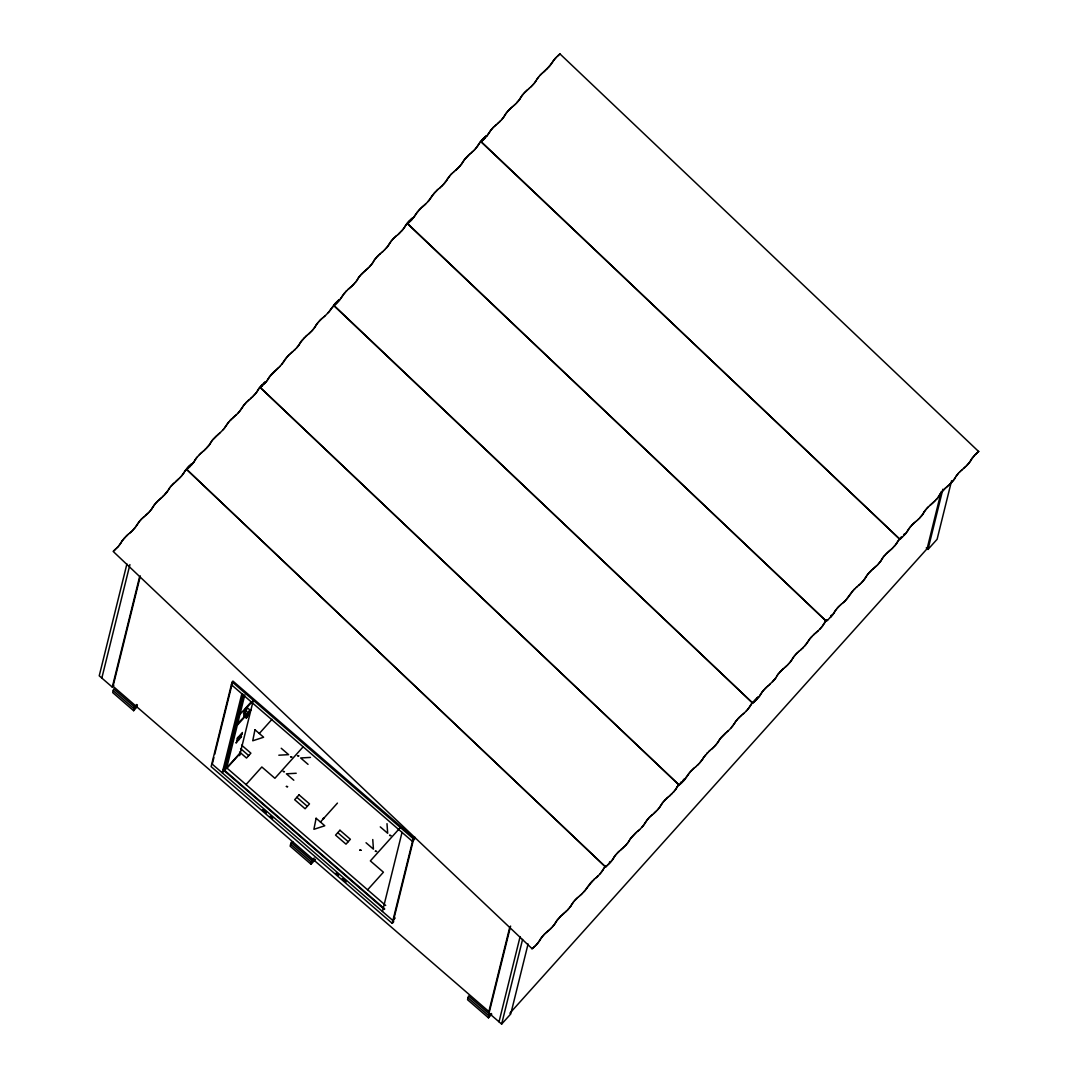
<?xml version="1.0" encoding="UTF-8"?>
<svg xmlns="http://www.w3.org/2000/svg" width="1078" height="1078" viewBox="0 0 1078 1078"><rect width="100%" height="100%" fill="white"/><g stroke="black" fill="none" stroke-linecap="round" stroke-linejoin="round"><path stroke-width="1.5" d="M323.144 818.418L324.303 818.35L323.144 818.404M126.908 563.969L99.23 675.812L112.287 687.117L113.796 685.419M101.831 678.075L129.912 564.602M112.287 687.117L139.601 576.743M140.356 575.908L113.042 686.268L489.331 1011.946L510.595 926.069M134.561 706.939L113.675 688.855L112.745 692.628L133.632 710.712L134.561 706.939L136.771 704.486M212.272 764.14L213.889 757.632M214.697 754.371L232.444 682.657M241.836 693.747L222.257 772.832L240.34 752.7M242.941 694.852L224.157 770.73L384.361 909.374M224.534 770.298L243.318 694.434M226.555 768.547L244.787 694.879M236.109 742.944L237.241 740.923M238.696 739.885L238.871 739.198M243.871 711.426L247.266 714.418L249.948 709.984L247.334 707.72L244.922 711.103M241.229 737.244L241.485 736.207L240.744 737.029M246.363 718.069L249.045 713.636L246.363 718.069L243.749 715.805L245.501 708.745L253.168 700.889M247.266 714.418L249.948 709.984M239.626 755.611L252.791 702.411M311.987 860.5L291.087 842.403L290.157 846.176L311.057 864.26L311.987 860.5L314.197 858.034M382.461 911.489L402.027 832.391M413.184 838.617L232.08 681.875L211.113 766.62L392.203 923.347L413.184 838.617L414.693 836.919M392.971 922.512L413.939 837.768L232.848 681.026M509.827 926.918L488.577 1012.794L501.634 1024.1L510.756 1013.953L528.072 943.964M488.469 1017.821L489.399 1014.048L468.512 995.964L467.569 999.737L488.469 1017.821L491.784 1014.128M499.02 1021.836L520.108 936.634M501.634 1024.1L522.574 939.464M941.215 491.716L927.12 548.675L509.881 1013.199M926.245 547.92L927.983 549.43L942.886 489.21M951.605 480.694L937.105 539.283L927.983 549.43M186.723 469.496L605.566 866.955L186.723 469.496L187.572 468.674M191.951 463.661L191.224 464.268M260.31 387.581L679.14 785.04L260.31 387.581L261.159 386.759M265.538 381.747L264.043 383.013M753.576 702.317L752.727 703.125L333.884 305.667L334.732 304.845M339.112 299.832L331.027 308.955M827.149 620.402L826.3 621.211L407.457 223.752L409.101 222.23M412.685 217.918L411.944 218.524M901.518 537.787L899.874 539.296L481.031 141.824L481.879 141.016M978.689 451.561L559.94 53.9L557.582 56.069M115.602 549.133L113.15 551.41L532.087 948.68M752.727 703.125L333.978 305.465M826.3 621.211L407.551 223.55M899.874 539.296L481.125 141.636M121.693 541.682L119.941 544.309M136.596 525.431L139.466 521.402M152.348 507.886L154.612 504.612M168.976 489.035L167.225 491.662M184.729 471.49L182.411 474.872M194.404 461.061L195.644 459.174M210.17 443.516L211.867 440.969M242.55 407.12L239.559 411.311M257.453 390.869L258.68 388.983M267.991 379.146L270.861 375.117M300.371 342.764L298.04 346.146M316.123 325.206L313.806 328.588M341.564 297.232L345.122 292.421M358.179 278.393L356.926 280.32M373.945 260.849L372.692 262.762M388.848 244.598L391.098 241.324M404.614 227.04L406.312 224.493M431.766 196.479L428.06 201.478M446.669 180.228L449.539 176.199M462.422 162.684L464.672 159.409M489.574 132.109L486.596 136.286M505.339 114.564L503.588 117.192M520.243 98.314L521.941 95.753M552.623 61.918L548.15 67.752M540.536 939.154L538.784 941.781M556.288 921.596L553.971 924.978M571.192 905.358L573.442 902.084M586.958 887.8L594.369 879.109M603.572 868.962L601.254 872.345M614.11 857.239L612.358 859.853M629.013 840.988L630.239 839.088M644.779 823.444L647.029 820.169M677.159 787.048L675.407 789.675M687.683 775.325L683.209 781.159M702.586 759.074L705.47 755.045M734.967 722.678L731.261 727.677M749.87 706.427L751.568 703.88M750.733 705.133L748.401 708.515M760.408 694.704L762.106 692.143M792.788 658.308L791.036 660.935M808.54 640.763L804.835 645.762M823.457 624.512L825.708 621.238M833.981 612.789L836.232 609.515M866.362 576.393L864.03 579.775M881.265 560.142L882.505 558.256M897.031 542.598L899.901 538.569M924.183 512.023L922.431 514.651M939.086 495.772L940.312 493.886M939.935 494.479L938.682 496.406M954.838 478.228L957.102 474.953M121.41 541.897L123.081 539.701M121.113 542.773L119.362 545.064M151.958 508.506L153.588 506M168.694 489.25L169.34 488.442M168.397 490.126L162.05 497.389M184.459 471.706L186.13 469.523M184.163 472.582L181.751 475.667M194.983 459.983L196.102 458.514M194.013 461.694L194.687 460.858M209.779 444.149L211.396 441.63M258.033 389.791L259.151 388.323M257.063 391.503L257.736 390.667M267.587 379.779L269.217 377.26M284.322 360.524L286.627 357.573M284.026 361.386L280.132 366.143M299.118 344.677L300.735 342.157M314.87 327.133L316.501 324.613M357.909 278.609L358.556 277.801M357.6 279.471L356.441 281.021M373.662 261.051L374.322 260.243M373.365 261.927L372.193 263.463M404.21 227.674L405.84 225.154M414.747 215.95L418.021 211.288M416.377 213.431L413.009 218.201M447.249 179.137L450.227 175.404M446.939 180.013L444.54 183.112M462.031 163.304L463.661 160.784M477.797 145.759L479.885 142.579M479.414 143.239L476.058 148.009M504.086 116.491L506.175 113.298M519.852 98.933L521.469 96.414M536.574 79.678L538.259 77.495M536.278 80.554L534.526 82.844M540.253 939.356L541.924 937.173M539.957 940.232L537.545 943.331M555.035 923.523L556.666 921.003M570.801 905.978L572.431 903.458M603.303 869.178L604.974 866.981M602.993 870.04L600.594 873.14M612.856 859.166L614.487 856.646M629.592 839.897L630.711 838.428M628.622 841.608L629.296 840.773M660.14 806.519L662.229 803.339M661.771 803.999L659.642 807.22M675.906 788.975L677.523 786.455M703.166 757.982L709.203 751.07M702.869 758.858L700.457 761.957M717.961 742.149L719.578 739.629M718.932 740.438L720.603 738.255M718.635 741.314L716.883 743.604M733.714 724.605L735.344 722.085M760.017 695.337L761.634 692.817M776.739 676.068L777.871 674.599M775.769 677.779L777.4 675.259M792.505 658.523L793.624 657.054M792.209 659.399L790.457 661.69M823.053 625.146L824.683 622.626M833.59 613.422L835.221 610.903M865.108 578.32L866.739 575.8M881.844 559.064L882.963 557.596M880.874 560.776L881.548 559.94M908.134 529.783L910.438 526.846M907.838 530.659L906.086 532.963M922.93 513.95L924.547 511.43M955.121 478.012L953.963 479.562M970.213 461.317L971.844 458.797M971.184 459.592L974.162 455.873M970.887 460.468L969.135 462.772M121.801 541.264L125.115 537.37M135.707 526.765L138.846 522.156M136.461 525.875L133.739 529.136M151.459 509.207L152.214 508.331M169.084 488.63L170.364 487.067M184.85 471.073L186.75 468.755M194.269 461.519L192.935 463.149M209.28 444.85L210.035 443.961M225.046 427.292L228.805 421.943M227.633 423.411L224.467 428.06M242.671 406.716L243.938 405.153M240.798 409.748L243.385 405.867M256.564 392.203L257.319 391.327M267.101 380.48L267.856 379.604M300.479 342.346L306.125 336.053M316.245 324.801L317.525 323.238M330.892 309.413L328.184 312.674M340.675 298.566L343.262 294.685M341.43 297.69L340.096 299.32M358.3 277.976L359.028 277.127M374.066 260.431L374.78 259.582M387.959 245.919L390.546 242.038M388.713 245.043L387.379 246.673M403.724 228.374L404.466 227.498M431.874 196.061L437.52 189.768M446.521 180.673L443.813 183.934M462.287 163.128L460.953 164.759M489.695 131.691L491.595 129.373M487.835 134.737L490.423 130.856M505.447 114.147L506.727 112.584M519.353 99.634L520.108 98.758M535.119 82.09L537.706 78.209M552.731 61.5L556.76 56.77M550.871 64.545L554.011 59.937M540.644 938.736L542.544 936.418M556.41 921.191L558.997 918.079M571.057 905.803L569.723 907.433M586.823 888.259L584.114 891.506M603.693 868.545L605.593 866.227M614.217 856.821L614.945 855.972M628.124 842.309L628.878 841.433M643.889 824.764L646.477 820.884M644.631 823.888L643.296 825.519M677.267 786.63L677.995 785.795M687.804 774.907L690.392 771.808M702.452 759.518L699.743 762.779M735.088 722.26L736.988 719.942M750.84 704.716L752.121 703.152M749.736 706.872L747.741 709.311M759.518 696.024L760.273 695.148M775.284 678.48L776.025 677.604M792.896 657.89L794.176 656.34M808.662 640.345L809.942 638.782M806.802 643.391L809.389 639.51M822.568 625.846L823.309 624.957M833.846 613.234L832.512 614.878M851.445 592.684L846.122 599.786M866.483 575.975L867.211 575.14M881.13 560.6L879.136 563.026M896.141 543.932L898.729 540.038M896.896 543.043L895.562 544.686M906.665 532.195L909.266 528.314M924.291 511.619L925.571 510.056M940.056 494.061L945.702 487.782M938.197 497.106L938.951 496.23M955.822 476.516L957.722 474.199M954.704 478.686L952.723 481.111M153.817 505.474L155.232 503.857M150.88 509.975L151.702 509.072M169.583 487.93L171.672 485.518M195.873 458.649L197.287 457.032M193.757 462.246L192.275 463.944M211.638 441.104L212.42 440.242M209.509 444.702L206.558 448.057M258.922 388.457L260.337 386.84M255.985 392.958L256.793 392.055M269.46 376.734L278.515 367.76M266.522 381.235L267.331 380.332M285.993 358.327L281.614 364.485M300.978 341.645L302.931 339.26M298.849 345.243L296.666 347.763M316.743 324.101L318.145 322.47M314.614 327.699L313.146 329.396M329.558 311.043L334.598 304.144M358.799 277.275L359.58 276.413M355.861 281.776L356.67 280.873M374.551 259.731L375.966 258.114M371.614 264.231L372.436 263.328M406.083 224.628L407.484 223.011M403.954 228.226L402.485 229.924M416.607 212.905L421.754 207.326M414.491 216.503L411.526 219.858M433.154 194.498L429.435 199.861M463.89 160.272L469.833 153.979M461.775 163.869L460.293 165.567M479.656 142.714L481.057 141.097M477.527 146.312L475.344 148.845M503.008 117.947L503.83 117.044M521.712 95.902L523.113 94.285M519.583 99.499L516.631 102.855M556.895 920.491L561.247 915.653M554.779 924.089L551.815 927.444M572.661 902.946L574.075 901.316M570.545 906.544L569.063 908.242M585.489 889.889L590.515 882.99M614.716 856.121L615.498 855.258M611.778 860.621L612.6 859.718M630.482 838.576L636.424 832.297M627.544 843.063L628.353 842.174M662 803.474L663.415 801.857M659.884 807.072L658.402 808.769M677.766 785.929L678.547 785.067M674.828 790.43L675.636 789.527M689.085 773.344L685.352 778.707M719.821 739.104L727.273 731.585M717.692 742.702L714.741 746.057M735.573 721.559L737.675 719.161M733.229 725.305L731.989 726.855M761.876 692.292L762.658 691.429M758.939 696.792L759.747 695.889M777.629 674.747L779.044 673.117M775.513 678.345L769.261 684.934M824.913 622.1L826.327 620.483M821.975 626.601L822.797 625.698M835.45 610.377L836.865 608.76M833.321 613.975L831.852 615.673M851.997 591.97L846.89 598.95M866.968 575.275L867.763 574.426M864.852 578.873L863.384 580.57M882.734 557.73L883.515 556.868M880.605 561.328L878.422 563.848M924.789 510.918L926.204 509.288M922.66 514.516L921.191 516.214M940.555 493.36L942.509 490.989M937.617 497.861L938.426 496.958M972.073 458.271L974.889 455.078M969.944 461.869L966.993 465.224M118.701 545.859L119.564 544.956M135.329 527.411L132.971 529.972M150.219 510.77L151.082 509.867M166.847 492.323L164.597 494.896M196.452 457.894L198.702 455.455M212.218 440.35L219.103 433.585M208.903 445.497L204.106 450.564M227.984 422.805L234.856 416.027M223.806 428.855L224.669 427.953M243.736 405.247L245.258 403.603M240.421 410.408L238.844 412.133M259.502 387.703L264.865 382.178M256.187 392.85L253.842 395.41M266.724 381.127L261.914 386.207M343.612 294.065L348.181 289.241M339.435 300.115L340.298 299.212M359.378 276.52L360.2 275.658M355.201 282.571L356.063 281.668M375.131 258.976L376.653 257.319M370.953 265.026L371.816 264.123M390.896 241.418L391.718 240.556M387.581 246.579L385.237 249.139M406.662 223.874L410.422 219.804M403.347 229.021L398.537 234.101M480.236 141.959L481.745 140.315M490.773 130.236L492.282 128.592M487.445 135.383L485.1 137.944M506.525 112.691L507.361 111.829M502.348 118.742L503.21 117.839M522.291 95.147L523.8 93.49M518.976 100.294L515.877 103.731M538.057 77.589L538.879 76.727M533.88 83.653L534.742 82.75M550.494 65.192L543.339 72.253M538.407 942.428L535.321 945.864M615.295 855.366L616.131 854.504M611.118 861.416L611.981 860.514M631.061 837.822L635.629 832.984M626.884 843.872L627.746 842.969M646.827 820.264L647.649 819.401M643.512 825.425L641.922 827.149M662.579 802.719L667.147 797.895M659.264 807.867L657.688 809.591M678.345 785.175L679.167 784.312M675.03 790.322L673.454 792.047M751.918 703.26L753.428 701.616M762.456 691.537L763.965 689.893M758.279 697.587L759.141 696.684M778.222 673.979L783.585 668.468M774.893 679.14L772.643 681.714M793.974 656.435L794.809 655.572M789.797 662.485L790.659 661.596M809.74 638.89L811.977 636.451M806.425 644.038L802.477 648.323M821.328 627.396L822.177 626.493M851.795 592.065L853.304 590.421M867.561 574.52L868.383 573.658M883.313 556.976L884.822 555.332M899.079 539.431L899.739 538.636M895.764 544.579L893.419 547.139M909.603 527.708L911.126 526.064M906.288 532.855L904.711 534.58M922.054 515.311L919.709 517.871M937.82 497.753L936.23 499.491M953.572 480.209L951.995 481.933M236.594 740.99L242.092 733.902L237.039 739.185M123.539 539.013L127.447 534.984M139.305 521.469L140.153 520.62M155.057 503.911L158.978 499.882M118.876 545.805L116.478 548.406M170.823 486.367L178.652 478.955M186.588 468.822L187.437 467.973M150.394 510.702L148.737 512.427M212.878 439.554L216.786 435.525M181.023 476.503L181.912 475.614M191.561 464.766L192.45 463.89M244.396 404.452L248.317 400.423M223.079 429.677L223.968 428.788M286.452 357.64L287.314 356.791M255.499 393.699L252.239 397.135M266.023 381.976L264.474 383.714M317.983 322.538L318.832 321.689M297.555 346.873L294.294 350.31M313.307 329.329L311.65 331.054M360.025 275.725L366.25 269.743M329.073 311.785L324.963 316.016M338.721 300.937L339.61 300.061M391.557 240.623L392.405 239.774M355.363 282.503L353.705 284.228M371.128 264.959L367.019 269.19M433.612 193.811L434.326 192.975M386.14 248.277L386.894 247.414M465.13 158.709L469.038 154.68M428.95 200.589L424.84 204.82M460.468 165.5L456.358 169.731M507.186 111.896L511.093 107.854M538.704 76.794L541.816 73.52M501.634 119.564L502.523 118.674M554.469 59.25L555.952 57.592M533.152 84.475L534.041 83.585M542.382 936.472L543.231 935.637M573.9 901.383L578.603 896.653M552.718 926.581L553.472 925.719M569.238 908.175L565.128 912.406M615.956 854.558L616.805 853.722M585.004 890.63L583.346 892.341M599.867 873.962L600.756 873.072M647.474 819.469L648.336 818.62M610.404 862.238L611.293 861.349M627.059 843.804L624.647 846.405M689.529 772.643L694.245 767.927M642.811 826.26L639.564 829.696M721.061 737.554L725.764 732.824M674.343 791.158L669.398 796.13M684.867 779.434L682.468 782.035M763.116 690.728L767.024 686.699M716.398 744.346L713.986 746.946M747.027 710.132L747.916 709.243M794.634 655.64L795.483 654.791M758.454 697.52L756.796 699.245M810.4 638.095L814.308 634.066M826.152 620.551L827.015 619.702M789.083 663.32L789.972 662.431M836.69 608.814L839.789 605.54M852.455 591.27L857.158 586.553M821.49 627.329L819.832 629.053M868.208 573.725L872.129 569.696M832.027 615.605L827.917 619.837M883.973 556.181L886.264 553.701M861.888 582.228L863.545 580.516M926.029 509.355L929.937 505.326M894.309 546.276L895.063 545.414M905.601 533.691L902.353 537.127M957.547 474.266L958.409 473.417M937.119 498.602L934.72 501.203M968.65 463.5L966.252 466.1M137.418 705.133L134.103 708.825L113.203 690.742M133.632 710.712L136.946 707.02M239.949 714.404L251.484 701.576M247.334 707.72L245.151 710.159L247.765 712.423M244.612 712.032L246.795 709.593M237.281 725.238L245.663 715.9M247.751 713.569L250.891 710.065M238.278 737.204L237.241 738.349L242.402 732.501M236.176 742.702L241.283 737.015M227.606 767.374L240.178 753.374M259.299 733.498L272.033 719.295M246.027 784.582L261.833 766.984L274.903 778.289L303.322 746.636M292.839 841.837L290.629 844.29L311.515 862.373L313.725 859.921M320.449 822.015L337.441 803.097M311.057 864.26L315.477 859.341M399.884 828.039L370.36 860.904L383.418 872.21L367.611 889.808M414.76 838.9L412.483 841.433L231.393 684.705M395.181 917.998L392.904 920.531L211.814 763.79M392.203 923.347L393.726 921.663M491.15 1013.468L488.94 1015.934L468.041 997.851M523.665 93.517L529.163 88.369M507.913 111.061L510.285 108.608M492.147 128.619L496.136 124.711M481.61 140.342L484.804 137.135M532.384 85.297L533.287 84.448M450.092 175.431L452.477 172.979M501.769 119.537L499.262 122.124M418.574 210.533L420.946 208.081M474.576 149.667L475.479 148.818M408.036 222.257L409.6 220.599M458.905 167.238L459.713 166.362M392.271 239.801L394.656 237.349M443.045 184.769L443.947 183.907M376.518 257.346L379.712 254.138M360.753 274.89L363.138 272.438M412.429 219.009L410.785 220.747M401.083 231.608L401.892 230.732M318.697 321.716L321.891 318.509M369.565 266.697L370.374 265.821M287.179 356.805L290.373 353.611M337.953 301.773L338.856 300.924M271.413 374.362L274.607 371.155M260.876 386.086L262.453 384.428M312.553 330.191L308.362 334.288M187.302 468L190.496 464.793M238.076 412.968L238.979 412.106M223.213 429.65L219.858 433.019M155.784 503.089L157.348 501.432M140.019 520.634L142.404 518.195M191.695 464.753L188.34 468.121M180.255 477.325L181.158 476.476M117.313 547.543L118.122 546.667M958.275 473.444L959.838 471.787M926.743 508.533L928.32 506.876M910.991 526.077L914.966 522.183M900.453 537.801L901.316 536.992M951.227 482.769L952.13 481.92M868.935 572.903L871.307 570.451M920.612 517.009L918.968 518.747M837.404 607.992L838.98 606.335M877.654 564.683L878.557 563.834M862.791 581.379L861.147 583.117M795.348 654.818L797.733 652.365M779.596 672.362L782.79 669.155M830.464 617.344L831.273 616.468M820.735 628.204L817.38 631.56M737.541 719.188L740.734 715.981M788.314 664.142L789.217 663.293M746.259 710.968L747.162 710.119M731.396 727.663L728.041 731.032M663.967 801.102L665.53 799.445M648.201 818.647L650.586 816.194M698.975 763.615L699.878 762.752M616.683 853.736L622.181 848.588M656.92 810.427L657.823 809.578M574.628 900.561L576.999 898.109M625.496 845.543L626.305 844.667M609.636 863.074L610.539 862.211M543.096 935.65L545.481 933.198M600.001 873.948L598.357 875.673M567.675 909.913L568.483 909.037M536.157 945.002L536.965 944.126M540.199 75.137L540.994 74.315M524.434 92.681L527.654 89.622M531.643 86.186L532.478 85.324M492.916 127.783L493.711 126.961M482.378 139.507L483.995 137.89M485.194 137.957L483.51 139.668M473.835 150.556L474.67 149.694M450.86 174.596L451.655 173.774M435.094 192.153L435.889 191.332M439.757 188.017L443.139 184.783M393.039 238.966L393.847 238.144M377.287 256.51L378.89 254.893M384.496 250.015L385.331 249.153M345.755 291.612L346.564 290.791M335.231 303.336L338.438 300.263M353.8 284.242L352.115 285.953M319.465 320.88L321.082 319.263M338.047 301.8L335.501 304.292M303.7 338.425L304.508 337.603M287.947 355.983L288.742 355.161M279.391 367.019L280.226 366.156M245.892 402.795L246.687 401.973M230.126 420.339L231.743 418.722M238.171 412.982L236.473 414.68M198.608 455.442L200.212 453.825M188.071 467.165L189.688 465.548M172.305 484.709L173.922 483.092M179.514 478.214L180.363 477.352M140.787 519.812L141.582 518.99M148.831 512.441L145.449 515.675M132.23 530.848L133.079 529.985M974.795 455.064L978.015 451.992M943.277 490.153L944.072 489.331M948.775 485.289L951.322 482.782M911.759 525.242L914.184 522.87M892.665 548.015L893.514 547.152M876.913 565.573L877.748 564.71M853.938 589.612L854.733 588.79M843.67 602.292L846.23 599.799M796.116 653.982L796.925 653.16M787.573 665.032L788.409 664.169M764.598 689.085L766.215 687.454M754.061 700.808L755.678 699.177M738.309 718.352L739.912 716.735M756.042 700.121L756.891 699.258M746.353 710.981L742.971 714.215M706.777 753.441L707.586 752.619M691.025 770.999L691.82 770.164M680.487 782.722L681.283 781.9M699.07 763.628L697.372 765.326M648.969 817.811L649.764 816.989M657.014 810.454L653.632 813.674M617.438 852.914L619.055 851.283M591.148 882.181L592.765 880.564M605.566 866.955L609.73 863.087M583.441 892.368L581.743 894.066M559.63 917.27L560.425 916.448M543.864 934.828L544.659 934.006M551.909 927.457L549.362 929.95M237.686 723.581L245.353 715.725M556.814 56.824L559.94 53.9M546.533 69.369L547.354 68.574M530.794 87.022L531.589 86.132M515.028 104.566L515.823 103.677M500.071 121.221L498.413 122.905M484.305 138.766L482.648 140.463M472.972 151.392L473.768 150.489M458.015 168.047L455.522 170.459M441.441 186.386L442.249 185.591M409.923 221.583L410.731 220.68M400.194 232.403L397.701 234.829M384.428 249.961L382.784 251.646M352.91 285.05L351.253 286.735M337.144 302.595L333.884 305.667M310.855 331.876L306.853 335.541M295.089 349.42L291.087 353.085M279.337 366.965L275.335 370.63M253.034 396.232L250.554 398.658M204.941 449.674L205.75 448.879M189.176 467.219L189.998 466.424M179.46 478.147L175.458 481.826M162.886 496.5L163.694 495.705M147.942 513.249L143.94 516.914M125.883 536.588L128.242 534.284M131.381 531.697L132.176 530.794M116.411 548.338L113.931 550.764M975.657 454.296L977.194 452.827M959.892 471.841L960.646 470.992M963.705 468.472L966.198 466.046M949.61 484.386L950.432 483.591M934.666 501.135L930.664 504.814M918.106 519.583L918.914 518.693M886.318 553.755L887.073 552.906M891.816 548.864L892.611 547.961M876.859 565.505L872.843 569.171M860.298 583.953L861.093 583.05M845.327 600.608L842.834 603.02M803.272 647.42L800.779 649.845M785.862 666.662L787.519 664.964M755.988 700.067L754.344 701.751M713.137 747.782L713.932 746.879M698.18 764.437L695.687 766.862M681.619 782.871L682.414 781.981M671.068 794.499L671.877 793.704M656.125 811.249L654.494 812.799M624.593 846.351L622.949 848.036M608.019 864.691L608.841 863.896M598.303 875.619L596.646 877.303M566.785 910.721L562.029 915.047M550.211 929.061L551.02 928.266M535.254 945.81L533.61 947.495M541.83 73.614L542.625 72.765M530.78 86.927L529.096 88.544M514.179 105.361L515.014 104.472M494.546 126.261L497.645 123.471M472.959 151.284L471.288 152.914M452.49 173.086L454.081 171.537M436.725 190.631L438.315 189.081M425.675 203.931L422.482 206.801M410.435 219.899L411.23 219.05M409.909 221.475L407.457 223.752M394.669 237.443L396.259 235.893M367.854 268.301L363.919 271.831M305.33 336.915L306.92 335.366M247.509 401.272L249.099 399.722M235.624 415.475L236.459 414.585M200.225 453.919L201.815 452.369M158.17 500.744L161.282 497.942M142.417 518.289L143.212 517.44M130.519 532.478L131.368 531.589M960.66 471.086L962.25 469.536M965.376 466.841L961.441 470.372M944.907 488.63L948.007 485.841M933.858 501.944L929.91 505.461M918.092 519.488L916.421 521.105M902.326 537.033L900.656 538.663M887.086 553.001L890.199 550.211M890.967 549.645L891.802 548.756M876.037 566.3L872.102 569.831M859.435 584.748L860.271 583.858M839.802 605.647L840.597 604.785M813.513 634.915L816.612 632.126M818.229 630.67L815.035 633.541M797.747 652.459L799.337 650.91M786.697 665.773L785.027 667.39M755.179 700.862L753.495 702.492M712.288 748.577L713.124 747.687M692.655 769.476L695.755 766.674M680.757 783.666L681.606 782.776M666.352 798.744L667.942 797.194M650.6 816.289L651.395 815.44M639.55 829.602L637.866 831.219M623.785 847.146L620.591 850.016M597.495 876.414L595.811 878.044M580.894 894.861L581.729 893.958M561.261 915.761L564.36 912.958M545.495 933.305L546.29 932.443M534.445 946.605L532.775 948.236M542.598 72.9L545.724 70.124M511.066 108.002L511.888 107.167M513.344 106.102L514.206 105.226M497.578 123.647L498.44 122.771M484.777 137.27L486.353 135.815L485.531 136.61M482.674 140.315L481.031 141.824M472.151 152.038L469.765 154.167M440.619 187.141L438.247 189.256M421.727 207.461L424.072 205.386M411.203 219.184L412.025 218.349M395.437 236.729L397.782 234.654M379.672 254.287L380.494 253.451M381.949 252.373L382.811 251.511M348.154 289.376L350.498 287.3M351.28 286.6L348.908 288.715M321.864 318.643L322.686 317.808M324.128 316.743L324.99 315.867M290.332 353.746L292.677 351.657M261.078 386.935L261.941 386.059M251.417 397.782L249.031 399.911M232.525 418.116L235.651 415.34M219.885 432.884L217.513 435M201.007 453.205L203.338 451.13M203.27 451.305L204.133 450.429M190.469 464.928L191.291 464.092M187.505 468.849L188.367 467.973M162.077 497.254L159.692 499.37M143.185 517.575L144.007 516.739M129.683 533.219L130.546 532.343M948.802 485.14L946.43 487.256M903.62 534.742L904.442 533.906M887.854 552.286L890.994 549.51M856.336 587.389L858.667 585.3M858.6 585.475L859.462 584.613M840.57 604.933L841.392 604.098M827.082 620.578L827.944 619.702M801.655 648.969L799.27 651.085M766.997 686.848L767.819 686.012M770.123 684.072L767.752 686.187M740.707 716.115L741.529 715.28M743.833 713.34L741.448 715.455M727.205 731.76L728.068 730.884M709.176 751.218L709.998 750.382M711.453 749.304L712.315 748.442M682.886 780.485L684.463 779.03L683.641 779.825M680.784 783.531L679.14 785.04M670.26 795.254L667.875 797.37M651.368 815.574L652.19 814.739M638.728 830.356L636.357 832.472M609.313 862.4L610.135 861.565M607.21 865.445L605.661 866.766M593.547 879.944L595.891 877.869M580.058 895.589L580.921 894.713M546.263 932.591L548.594 930.503M549.389 929.815L547.018 931.931M511.821 107.342L513.411 105.913M454 171.712L455.59 170.284M380.426 253.626L382.016 252.198M322.618 317.997L324.195 316.568M128.174 534.459L129.764 533.044M977.948 452.167L978.77 451.372M914.899 522.358L916.489 520.93M841.325 604.273L842.915 602.845M830.868 615.821L831.623 615.201L830.788 615.996M783.504 668.643L785.094 667.215M709.93 750.558L711.52 749.129M679.234 784.851L679.989 784.232M652.109 814.928L653.699 813.499M578.536 896.842L580.126 895.414M531.993 948.869L532.842 948.061M278.825 755.206L288.621 754.654L281.223 748.253M310.451 757.416L300.654 757.969L308.052 764.369M296.207 773.263L286.411 773.815L293.809 780.229M243.439 713.151L246.862 716.061M380.264 826.88L387.676 833.281L387.002 823.673M366.035 842.74L373.433 849.141L372.759 839.533M241.607 745.141L250.891 753.185L246.525 758.05L239.559 752.013M240.583 748.577L248.708 755.611M296.854 797.289L307.311 806.331M337.737 832.674L348.194 841.716M225.491 766.808L385.708 905.48M223.308 769.234L384.738 908.956M262.533 809.618L266.333 812.906M270.133 816.194L272.667 818.391M335.972 873.18L338.505 875.376M342.305 878.664L346.105 881.952M283.312 771.511L284.444 771.74L283.352 771.376M286.398 786.455L287.543 786.684L286.398 786.455M290.588 756.729L291.72 756.958L290.588 756.729M297.555 755.665L298.687 755.894L297.555 755.665M359.904 850.07L361.036 850.299L359.904 850.07M375.4 851.216L376.532 851.445L375.4 851.216M389.63 835.356L390.775 835.585L389.63 835.356M254.96 729.739L252.737 740.788L263.625 737.244L254.96 729.739M316.11 818.269L313.9 829.319L324.788 825.775L316.11 818.269M758.05 697.116L756.46 698.571L758.05 697.116M299.037 794.863L294.671 799.728L305.114 808.769L309.494 803.905L299.037 794.863M339.934 830.249L335.554 835.113L346.011 844.155L350.377 839.29L339.934 830.249"/></g></svg>
